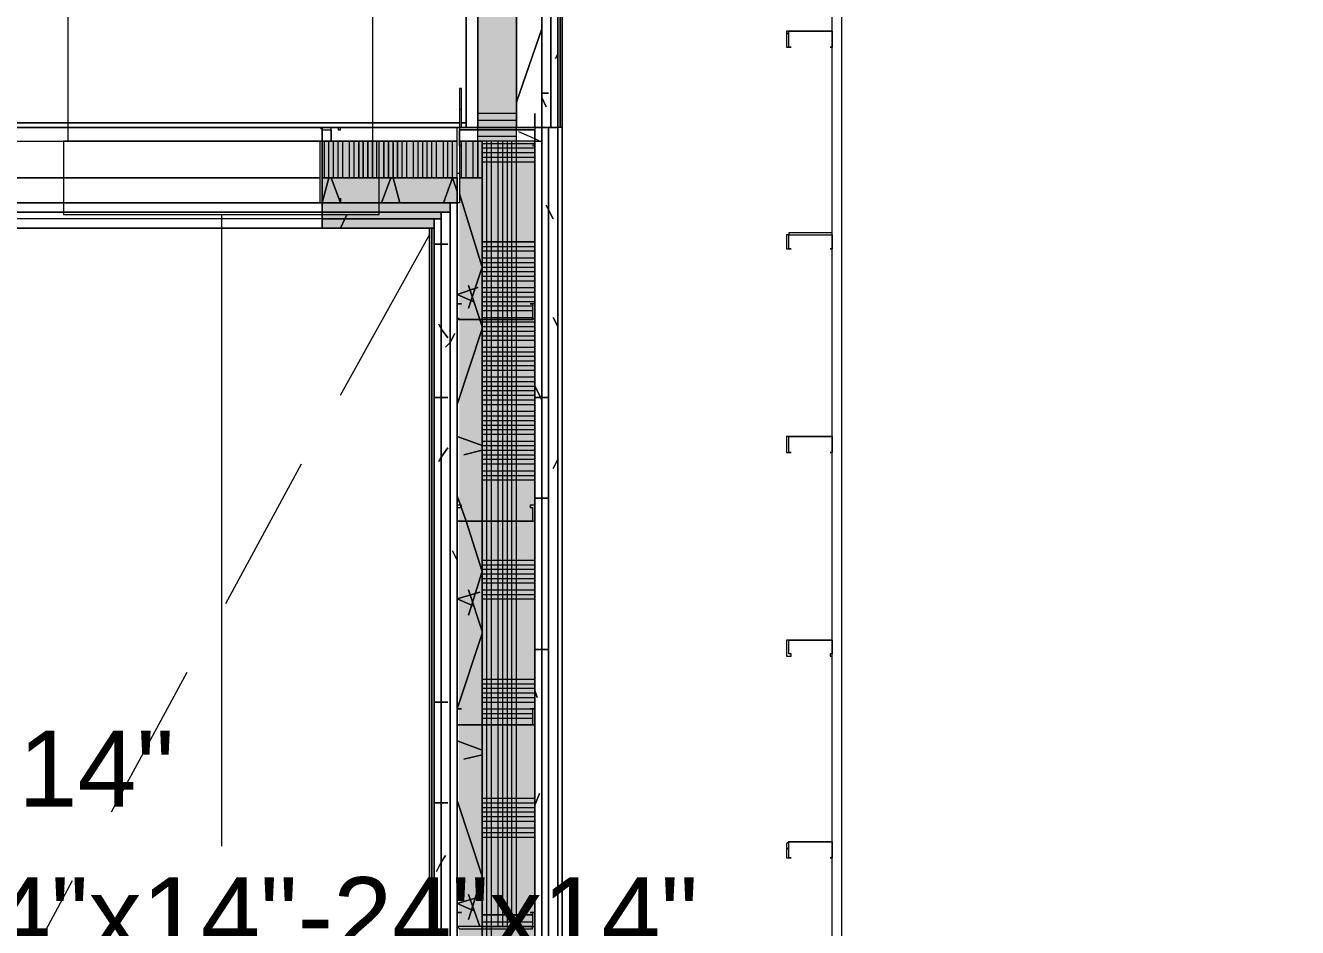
# Model space of a CAD drawing. Header units: metres. Extents: x 29 to 268, y -7 to 151.
# Drawn here: x 77.159 to 79.708, y 31.302 to 33.108 of the extents above; entities that cross this region are included whole.
import ezdxf

# ---------------------------------------------------------------- set-up
doc = ezdxf.new("R2010")
doc.units = ezdxf.units.M
doc.layers.add('HVAC - Ductos', color=5, linetype='Continuous', lineweight=50)
doc.layers.add('PDF2_Geometry', color=7, linetype='Continuous', true_color=0xaaaaaa)
doc.layers.add('PDF2_Solid Fills', color=7, linetype='Continuous', true_color=0xffffff)
doc.layers.add('PDF2_Text', color=7, linetype='Continuous')
doc.styles.add('PDF Helvetica', font='')
doc.styles.get('PDF Helvetica').set_extended_font_data('Helvetica')

msp = doc.modelspace()

# ---------------------------------------------------------------- hatches: boundary and pattern name
at = {"layer": 'PDF2_Solid Fills', "lineweight": 0, "transparency": 33554559}
h = msp.add_hatch(color=256, dxfattribs=at)
h.paths.add_polyline_path([(78.1431, 33.8621), (78.1431, 34.3937), (78.0652, 34.3937), (78.0652, 33.8621)])
h.paths.add_polyline_path([(78.0652, 32.8767), (78.1431, 32.8767), (78.1431, 33.8575), (78.0652, 33.8575), (78.0652, 32.9041), (78.0698, 32.9041), (78.0652, 32.8995)])
h = msp.add_hatch(color=256, dxfattribs=at)
h.paths.add_polyline_path([(78.1431, 33.8621), (78.1431, 34.3937), (78.0652, 34.3937), (78.0652, 33.8621)])
h.paths.add_polyline_path([(78.1431, 32.9041), (78.1431, 33.8575), (78.0652, 33.8575), (78.0652, 32.9041)])
h = msp.add_hatch(color=256, dxfattribs=at)
h.paths.add_polyline_path([(76.0164, 32.8033), (76.0164, 32.8767), (74.6048, 32.8767), (74.6048, 32.8033)])
h.paths.add_polyline_path([(78.0285, 32.8767), (78.0285, 32.8033), (78.0744, 32.8033), (78.0744, 32.8767)])
h.paths.add_polyline_path([(77.7535, 32.8767), (77.7535, 32.8033), (78.0239, 32.8033), (78.0239, 32.8767)])
h.paths.add_polyline_path([(76.7039, 32.8767), (76.7039, 32.8033), (77.0706, 32.8033), (77.0706, 32.8767)])
h = msp.add_hatch(color=256, dxfattribs=at)
h.paths.add_polyline_path([(76.0164, 32.8033), (76.0164, 32.8767), (74.6048, 32.8767), (74.6048, 32.8033)])
h.paths.add_polyline_path([(78.0285, 32.8767), (78.0285, 32.8033), (78.0744, 32.8033), (78.0744, 32.8767)])
h.paths.add_polyline_path([(77.7535, 32.8767), (77.7535, 32.8033), (78.0239, 32.8033), (78.0239, 32.8767)])
h.paths.add_polyline_path([(76.7039, 32.8767), (76.7039, 32.8033), (77.0706, 32.8033), (77.0706, 32.8767)])
for points in [[(78.1752, 24.402), (78.1798, 32.8403), (78.1798, 32.8767), (78.0744, 32.8767), (78.0744, 24.3974)], [(78.0285, 32.8033), (78.0239, 24.5395), (78.0239, 24.4982), (78.0743, 24.4982), (78.0743, 32.8033)], [(78.0285, 32.8033), (78.0239, 24.5395), (78.0239, 24.4982), (78.0743, 24.4982), (78.0743, 32.8033)]]:
    msp.add_hatch(color=256, dxfattribs=at).paths.add_polyline_path(points)
h = msp.add_hatch(color=256, dxfattribs=at)
h.paths.add_polyline_path([(76.0164, 32.7529), (76.0164, 32.8033), (74.6827, 32.8033), (74.6827, 32.7529)])
h.paths.add_polyline_path([(77.7535, 32.8033), (77.7535, 32.7529), (78.0239, 32.7529), (78.0239, 32.8033)])
h.paths.add_polyline_path([(76.7039, 32.8033), (76.7039, 32.7529), (77.0706, 32.7529), (77.0706, 32.8033)])
h = msp.add_hatch(color=256, dxfattribs=at)
h.paths.add_polyline_path([(76.0164, 32.7529), (76.0164, 32.8033), (74.6827, 32.8033), (74.6827, 32.7529)])
h.paths.add_polyline_path([(77.7535, 32.8033), (77.7535, 32.7529), (78.0239, 32.7529), (78.0239, 32.8033)])
h.paths.add_polyline_path([(76.7039, 32.8033), (76.7039, 32.7529), (77.0706, 32.7529), (77.0706, 32.8033)])
h = msp.add_hatch(color=256, dxfattribs=at)
h.paths.add_polyline_path([(76.0164, 32.7345), (76.0164, 32.7529), (74.7331, 32.7529), (74.7331, 32.7345)])
h.paths.add_polyline_path([(77.7535, 32.7529), (77.7535, 32.7345), (78.0102, 32.7345), (78.0102, 32.7529)])
h.paths.add_polyline_path([(76.7039, 32.7529), (76.7039, 32.7345), (77.0706, 32.7345), (77.0706, 32.7529)])
h = msp.add_hatch(color=256, dxfattribs=at)
h.paths.add_polyline_path([(76.0164, 32.7345), (76.0164, 32.7529), (74.7331, 32.7529), (74.7331, 32.7345)])
h.paths.add_polyline_path([(77.7535, 32.7529), (77.7535, 32.7345), (78.0102, 32.7345), (78.0102, 32.7529)])
h.paths.add_polyline_path([(76.7039, 32.7529), (76.7039, 32.7345), (77.0706, 32.7345), (77.0706, 32.7529)])
h = msp.add_hatch(color=256, dxfattribs=at)
h.paths.add_polyline_path([(76.0164, 32.7208), (76.0164, 32.7345), (74.7468, 32.7345), (74.7468, 32.7208)])
h.paths.add_polyline_path([(77.9919, 32.7208), (77.9919, 32.7345), (77.7535, 32.7345), (77.7535, 32.7208)])
h.paths.add_polyline_path([(77.0706, 32.7208), (77.0706, 32.7345), (76.7039, 32.7345), (76.7039, 32.7208)])
h = msp.add_hatch(color=256, dxfattribs=at)
h.paths.add_polyline_path([(76.0164, 32.7208), (76.0164, 32.7345), (74.7468, 32.7345), (74.7468, 32.7208)])
h.paths.add_polyline_path([(77.9919, 32.7208), (77.9919, 32.7345), (77.7535, 32.7345), (77.7535, 32.7208)])
h.paths.add_polyline_path([(77.0706, 32.7208), (77.0706, 32.7345), (76.7039, 32.7345), (76.7039, 32.7208)])
h = msp.add_hatch(color=256, dxfattribs=at)
h.paths.add_polyline_path([(76.0164, 32.7025), (76.0164, 32.7208), (74.7606, 32.7208), (74.7606, 32.7025)])
h.paths.add_polyline_path([(77.7535, 32.7208), (77.7535, 32.7025), (77.9781, 32.7025), (77.9781, 32.7208)])
h.paths.add_polyline_path([(76.7039, 32.7208), (76.7039, 32.7025), (77.0706, 32.7025), (77.0706, 32.7208)])
h = msp.add_hatch(color=256, dxfattribs=at)
h.paths.add_polyline_path([(76.0164, 32.7025), (76.0164, 32.7208), (74.7606, 32.7208), (74.7606, 32.7025)])
h.paths.add_polyline_path([(77.7535, 32.7208), (77.7535, 32.7025), (77.9781, 32.7025), (77.9781, 32.7208)])
h.paths.add_polyline_path([(76.7039, 32.7208), (76.7039, 32.7025), (77.0706, 32.7025), (77.0706, 32.7208)])

# ---------------------------------------------------------------- linework, layer by layer
at = {"layer": 'HVAC - Ductos', "lineweight": 0}
for points in [[(77.8543, 34.38), (77.8543, 32.8767), (77.2448, 32.8767), (77.2448, 34.38)], [(77.8681, 32.8767), (77.2356, 32.8767), (77.2356, 32.7299), (77.8681, 32.7299)]]:
    msp.add_lwpolyline(points, close=True, dxfattribs=at)
msp.add_lwpolyline([(77.5519, 32.7299), (77.5519, 31.465)], dxfattribs=at)
at = {"layer": 'PDF2_Geometry', "lineweight": 0}
for points in [[(74.0043, 24.347), (77.9781, 24.347), (78.2256, 24.347), (78.2256, 32.9041), (78.2256, 34.3709), (78.2256, 34.5541), (77.7765, 34.5541), (77.7765, 34.3709), (78.0423, 34.3709), (78.0423, 32.9041), (77.9781, 32.9041), (77.7535, 32.9041), (77.7535, 32.7025), (77.9781, 32.7025), (77.9781, 24.599), (74.7789, 24.599), (74.7789, 27.3491), (74.5772, 27.3491), (74.5314, 27.3491)], [(78.2256, 24.347), (78.2256, 24.3516), (78.2256, 32.8767), (78.2256, 32.9041), (78.2256, 29.5033), (78.2256, 32.9041), (78.2256, 29.5033), (78.2256, 32.9041), (78.2256, 34.3709), (78.2256, 34.5359), (78.2256, 34.5496), (78.2256, 34.5541), (78.2256, 34.5496), (77.7765, 34.5496), (77.7765, 34.5359), (78.0285, 34.5359)], [(78.2119, 32.9041), (78.2119, 34.3709), (78.2119, 34.5221), (78.2119, 34.5359), (78.0331, 34.5359), (78.2119, 34.5359), (78.2119, 34.5221), (78.0331, 34.5221), (78.1935, 34.5221), (78.1935, 34.4717), (78.0331, 34.4717), (78.1431, 34.4717), (78.1431, 34.3937), (78.1431, 34.3709), (78.1431, 33.8621)], [(78.2256, 32.9041), (78.2256, 34.5496), (78.2256, 32.9041)], [(78.1935, 32.8767), (78.1935, 32.9041), (78.1935, 34.3709), (78.1935, 34.4717), (78.1935, 34.5221), (78.0331, 34.5221)], [(78.1431, 33.2479), (78.1431, 32.9041), (78.1935, 32.9041), (78.1935, 34.4717)], [(78.2256, 34.4259), (78.2256, 32.9041)], [(78.2256, 32.9041), (78.2256, 34.4259)], [(78.2256, 34.4259), (78.2256, 32.9041)], [(78.2256, 34.4259), (78.2256, 32.9041)], [(78.2256, 32.9041), (78.2256, 34.4259)], [(78.2256, 34.4259), (78.2256, 32.9041)], [(78.2302, 34.4259), (78.2302, 32.9041), (78.2302, 34.4259)], [(78.2347, 32.9041), (78.2347, 34.4167)], [(78.2347, 34.4167), (78.2347, 32.9041)], [(78.2347, 32.9041), (78.2347, 34.4167)], [(78.2347, 34.4167), (78.2347, 32.9041)], [(78.0285, 32.8767), (78.0652, 32.8767), (78.0652, 32.8995), (78.0652, 32.9041), (78.0652, 33.2479), (78.0652, 33.8575), (78.0652, 33.2479), (78.0652, 32.9041), (78.0423, 32.9041), (78.0423, 34.3709), (78.0652, 34.3709), (78.0652, 33.8621)], [(78.1798, 24.3974), (78.1798, 32.8767), (78.1431, 32.8767), (78.1431, 32.8995), (78.1431, 32.9041), (78.1431, 33.2479), (78.1431, 33.8575)], [(86.1228, 30.2229), (86.1228, 30.1037), (86.1228, 30.0854), (78.7756, 30.0854), (78.7756, 30.1037), (78.7756, 33.7613), (78.7756, 33.775), (86.1228, 33.775), (86.1228, 33.7613), (86.1228, 33.5)], [(78.0652, 33.2479), (78.0652, 32.9041), (78.1431, 32.9041), (78.1431, 33.2479)], [(78.0285, 32.9408), (78.0331, 32.9408)], [(78.2073, 32.9041), (78.2073, 32.8767), (78.2073, 24.3653), (78.1935, 24.3653), (77.9781, 24.3653), (74.0043, 24.3653), (74.0043, 24.3836)], [(76.7039, 32.7529), (76.7039, 32.8033), (76.0164, 32.8033), (76.0164, 32.8767), (76.7039, 32.8767), (77.0706, 32.8767), (77.7535, 32.8767), (77.7535, 32.9041), (77.0706, 32.9041), (77.0706, 32.8767), (77.7535, 32.8767)], [(77.9919, 24.5808), (77.9919, 32.7208), (77.9781, 32.7208), (77.7535, 32.7208), (77.0706, 32.7208), (77.0706, 32.7025), (77.0706, 32.9041), (77.7535, 32.9041), (77.7535, 32.8767), (77.7719, 32.8767), (77.9781, 32.8767), (78.0239, 32.8767), (77.7719, 32.8767), (77.7535, 32.8767), (77.7535, 32.9041), (78.1798, 32.9041), (78.1798, 32.8995), (78.1798, 32.8767), (78.0285, 32.8767), (78.0744, 32.8767), (78.0744, 32.8033), (78.0285, 32.8033)], [(77.9506, 32.9041), (77.9506, 32.9041)], [(77.9919, 32.9041), (77.9965, 32.9041)], [(78.1202, 32.9041), (78.1202, 32.9041)], [(78.2256, 32.9041), (78.2256, 32.9041)], [(78.2347, 32.9041), (78.2302, 32.9041), (78.2256, 32.9041)], [(78.2256, 32.9041), (78.2256, 32.9041)], [(78.2256, 32.9041), (78.2256, 32.9041)], [(78.2347, 32.9041), (78.2302, 32.9041), (78.2256, 32.9041)], [(78.2256, 32.9041), (78.2256, 29.5033)], [(78.2256, 29.5033), (78.2256, 32.9041)], [(78.2256, 32.9041), (78.2256, 29.5033)], [(78.2256, 29.5033), (78.2256, 32.9041)], [(78.2256, 24.347), (78.2256, 32.9041), (78.2256, 24.347)], [(78.1798, 32.8767), (78.1935, 32.8767), (78.1935, 24.3836), (78.1798, 24.3836), (77.9781, 24.3836), (74.0043, 24.3836), (74.0043, 24.3974), (74.0043, 24.4982), (74.0043, 24.5486), (78.0239, 24.5486), (78.0239, 24.4982), (77.8497, 24.4982), (77.5701, 24.4982), (77.1669, 24.4982)], [(76.7039, 32.8767), (76.7039, 32.8033), (77.0706, 32.8033), (77.7489, 32.8033), (77.0706, 32.8033), (77.0706, 32.8767)], [(78.0239, 32.8767), (77.7719, 32.8767), (77.7535, 32.8767), (77.7535, 32.8033), (78.0239, 32.8033)], [(78.1431, 32.8767), (78.0744, 32.8767), (78.0652, 32.8767)], [(78.1798, 24.3974), (78.1798, 32.8767), (78.0744, 32.8767), (78.0744, 32.5192), (78.0744, 32.1158), (78.0744, 31.7079), (78.0744, 31.3046), (78.0744, 30.8966), (78.0744, 30.4888), (78.0744, 30.0854), (78.0744, 29.6775), (78.0744, 29.2741)], [(77.7535, 32.8033), (77.9781, 32.8033), (78.0239, 32.8033), (78.0239, 24.4982)], [(78.0239, 32.8125), (78.0285, 32.8125)], [(78.0744, 29.2741), (78.0744, 29.6775), (78.0744, 30.0854), (78.0744, 30.4888), (78.0744, 30.8966), (78.0744, 31.3046), (78.0744, 31.7079), (78.0744, 32.1158), (78.0744, 32.5192), (78.0744, 32.8033), (78.0285, 32.8033), (78.0744, 32.8033), (78.0744, 32.5192), (78.0744, 32.1158), (78.0744, 31.7079), (78.0744, 31.3046), (78.0744, 30.8966), (78.0744, 30.4888), (78.0744, 30.0854), (78.0744, 29.6775), (78.0744, 29.2741)], [(77.7535, 32.7025), (77.7535, 32.7529), (77.9781, 32.7529), (78.0102, 32.7529), (78.0239, 32.7529), (78.0239, 24.5486), (78.0102, 24.5486), (77.9781, 24.5486), (74.7285, 24.5486), (74.7285, 24.567), (74.7285, 24.599), (74.7285, 27.3491), (74.7285, 24.5486), (74.6781, 24.5486), (74.6781, 24.654), (74.6781, 25.062), (74.6781, 25.4654), (74.6781, 25.062), (74.6781, 24.654), (74.6781, 24.5486), (74.5772, 24.5486), (74.5772, 27.3491), (74.6781, 27.3491), (74.6781, 27.285)], [(76.0164, 32.7529), (76.7039, 32.7529), (77.0706, 32.7529), (77.7535, 32.7529), (77.7535, 32.7345), (77.9781, 32.7345), (77.9919, 32.7345), (78.0102, 32.7345), (78.0102, 24.567), (77.9919, 24.567), (77.9781, 24.567), (74.7468, 24.567), (74.7468, 24.5808), (74.7468, 24.599), (74.7468, 27.3491)], [(77.7535, 32.7529), (77.0706, 32.7529), (77.0706, 32.7345), (77.7535, 32.7345), (77.0706, 32.7345)], [(78.001, 32.7529), (78.001, 32.7529)], [(74.7789, 27.3491), (74.7789, 24.599), (74.7789, 24.5945), (77.9781, 24.5945), (77.9781, 32.7025), (77.7535, 32.7025), (77.0706, 32.7025), (77.7535, 32.7025), (77.0706, 32.7025), (77.7535, 32.7025), (77.7535, 32.7208), (77.0706, 32.7208), (77.0706, 32.7345), (76.7039, 32.7345), (76.0164, 32.7345), (76.0164, 32.7208)], [(77.7535, 32.7208), (77.7535, 32.7345)], [(77.9781, 32.7025), (77.7535, 32.7025), (77.9781, 32.7025)], [(77.9781, 24.599), (77.9781, 32.7025), (77.9781, 24.599)], [(77.9781, 24.599), (77.9781, 32.7025), (77.9781, 24.599)], [(77.9781, 32.7025), (77.9781, 24.5945), (77.9781, 32.7025)], [(77.7902, 32.3679), (77.9689, 32.6888)], [(77.561, 31.9508), (77.7123, 32.2304)], [(77.3319, 31.5337), (77.4831, 31.8133)], [(77.1027, 31.1166), (77.2539, 31.3962)]]:
    msp.add_lwpolyline(points, dxfattribs=at)
for points in [[(78.2119, 32.9041), (78.2256, 32.9041), (78.2256, 34.5359), (78.2119, 34.5359)], [(78.1935, 32.9041), (78.2119, 32.9041), (78.2119, 34.5221), (78.1935, 34.5221)], [(86.109, 33.7613), (78.7939, 33.7613), (78.7939, 30.1037), (86.109, 30.1037)], [(78.7756, 33.0646), (78.7756, 33.0967), (78.6885, 33.0967), (78.6839, 33.0967), (78.6839, 33.0646), (78.6931, 33.0646), (78.6885, 33.0646), (78.6885, 33.0967), (78.7756, 33.0967), (78.7756, 33.0646), (78.771, 33.0646)], [(78.7756, 33.0646), (78.7756, 33.0967), (78.6885, 33.0967), (78.6839, 33.0967), (78.6839, 33.0646), (78.6931, 33.0646), (78.6885, 33.0646), (78.6885, 33.0967), (78.7756, 33.0967), (78.7756, 33.0646), (78.771, 33.0646)], [(78.1798, 32.9041), (78.1798, 32.9317), (78.1798, 32.9041), (78.0331, 32.9041), (78.0331, 32.9821), (78.0285, 32.9821), (78.0285, 32.9041)], [(78.0285, 32.9133), (74.7514, 32.9133), (74.7331, 32.9133), (74.7514, 32.9133)], [(78.0285, 32.9133), (74.7514, 32.9133), (74.7331, 32.9133), (74.7514, 32.9133)], [(78.0285, 32.9041), (74.7514, 32.9041), (78.0285, 32.9041), (74.7514, 32.9041), (74.7331, 32.9041), (78.0423, 32.9041), (78.0331, 32.9041), (78.0423, 32.9041), (74.7331, 32.9041), (74.7514, 32.9041)], [(74.8155, 32.9041), (78.0193, 32.9041)], [(77.7902, 32.8767), (77.7719, 32.8767), (77.7719, 32.8995), (77.7719, 32.9041), (77.7535, 32.9041), (77.7902, 32.9041), (77.7856, 32.9041), (77.7856, 32.8995), (77.7902, 32.8995), (77.7902, 32.9041), (77.7535, 32.9041), (77.7489, 32.9041), (77.7535, 32.8995), (77.7719, 32.8995), (77.7719, 32.8767), (77.7535, 32.8767), (77.7489, 32.8767), (77.7489, 32.7529), (77.7535, 32.7529), (77.7902, 32.7529), (77.7902, 32.7621), (77.7902, 32.7529), (77.7535, 32.7529), (77.7535, 32.8767)], [(78.001, 32.7529), (78.0239, 32.7529), (78.0239, 32.9041), (77.9506, 32.9041), (78.0285, 32.9041), (78.0285, 32.7529)], [(78.1798, 32.8675), (78.1798, 32.8995), (78.0285, 32.8995), (78.0285, 32.8675), (78.0331, 32.8675), (78.0285, 32.8675), (78.0285, 32.8995), (78.1798, 32.8995), (78.1798, 32.8675), (78.1752, 32.8675)], [(78.0423, 32.9133), (78.0331, 32.9133)], [(78.0423, 32.9133), (78.0331, 32.9133)], [(78.1935, 32.9041), (78.1798, 32.9041), (78.1798, 32.8995), (78.1798, 24.3836), (78.1935, 24.3836)], [(78.2073, 32.9041), (78.1935, 32.9041), (78.1935, 24.3653), (78.2073, 24.3653)], [(78.2256, 32.9041), (78.2073, 32.9041), (78.2073, 24.3516), (78.2256, 24.3516)], [(78.2347, 32.9041), (78.2347, 29.5033)], [(78.2347, 32.9041), (78.2347, 29.5033)], [(77.7535, 32.8033), (77.7535, 32.7529), (78.0239, 32.7529), (78.0239, 32.8033)], [(77.7535, 32.7529), (77.7535, 32.7345), (78.0102, 32.7345), (78.0102, 32.7529)], [(78.0239, 24.5486), (78.0239, 32.7529), (78.0102, 32.7529), (78.0102, 24.5486)], [(77.7535, 32.7345), (77.7535, 32.7208), (77.9919, 32.7208), (77.9919, 32.7345)], [(77.7535, 32.7208), (77.7535, 32.7025), (77.9781, 32.7025), (77.9781, 32.7208)], [(77.9919, 24.5808), (77.9919, 32.7208), (77.9781, 32.7208), (77.9781, 24.5808)], [(78.0102, 24.567), (78.0102, 32.7345), (77.9919, 32.7345), (77.9919, 24.567)], [(77.8406, 24.6082), (77.9689, 24.6082), (77.9689, 32.7025), (77.9689, 24.6082), (77.9689, 32.7025), (77.9689, 24.6082), (77.8406, 24.6082), (77.9689, 24.6082), (77.8406, 24.6082), (77.8406, 24.6036), (77.8406, 24.599), (77.9735, 24.599), (77.9735, 32.7025), (77.9735, 24.599), (77.8406, 24.599), (77.8406, 24.6036)], [(77.9781, 32.7025), (77.9781, 24.599)], [(78.7756, 32.6612), (78.7756, 32.6888), (78.7756, 32.6933), (78.6885, 32.6933), (78.6885, 32.6888), (78.6839, 32.6888), (78.6839, 32.6612), (78.6931, 32.6612), (78.6885, 32.6612), (78.6885, 32.6888), (78.7756, 32.6888), (78.7756, 32.6612), (78.771, 32.6612)], [(78.7756, 32.6612), (78.7756, 32.6888), (78.7756, 32.6933), (78.6885, 32.6933), (78.6885, 32.6888), (78.6839, 32.6888), (78.6839, 32.6612), (78.6931, 32.6612), (78.6885, 32.6612), (78.6885, 32.6888), (78.7756, 32.6888), (78.7756, 32.6612), (78.771, 32.6612)], [(78.0239, 32.5512), (78.0239, 32.5237), (78.0239, 32.5192), (78.0285, 32.5192), (78.1752, 32.5192), (78.1798, 32.5237), (78.1798, 32.5512), (78.1706, 32.5512), (78.1752, 32.5512), (78.1752, 32.5237), (78.1752, 32.5192), (78.0285, 32.5192), (78.0239, 32.5237), (78.0239, 32.5512), (78.0331, 32.5512)], [(78.7756, 32.2533), (78.7756, 32.2854), (78.6885, 32.2854), (78.6839, 32.2854), (78.6839, 32.2533), (78.6931, 32.2533), (78.6885, 32.2533), (78.6885, 32.2854), (78.7756, 32.2854), (78.7756, 32.2533), (78.771, 32.2533)], [(78.7756, 32.2533), (78.7756, 32.2854), (78.6885, 32.2854), (78.6839, 32.2854), (78.6839, 32.2533), (78.6931, 32.2533), (78.6885, 32.2533), (78.6885, 32.2854), (78.7756, 32.2854), (78.7756, 32.2533), (78.771, 32.2533)], [(78.0239, 32.1479), (78.0239, 32.1158), (78.0285, 32.1158), (78.1752, 32.1158), (78.1798, 32.1158), (78.1798, 32.1479), (78.1706, 32.1479), (78.1706, 32.1433), (78.1752, 32.1433), (78.1752, 32.1158), (78.0285, 32.1158), (78.0239, 32.1158), (78.0239, 32.1433), (78.0331, 32.1433), (78.0331, 32.1479)], [(78.7756, 31.8454), (78.7756, 31.8775), (78.6885, 31.8775), (78.6839, 31.8775), (78.6839, 31.8454), (78.6931, 31.8454), (78.6931, 31.85), (78.6885, 31.85), (78.6885, 31.8775), (78.7756, 31.8775), (78.7756, 31.85), (78.771, 31.85), (78.771, 31.8454)], [(78.7756, 31.8454), (78.7756, 31.8775), (78.6885, 31.8775), (78.6839, 31.8775), (78.6839, 31.8454), (78.6931, 31.8454), (78.6931, 31.85), (78.6885, 31.85), (78.6885, 31.8775), (78.7756, 31.8775), (78.7756, 31.85), (78.771, 31.85), (78.771, 31.8454)], [(78.0239, 31.74), (78.0239, 31.7079), (78.0285, 31.7079), (78.1752, 31.7079), (78.1798, 31.7079), (78.1798, 31.74), (78.1706, 31.74), (78.1752, 31.74), (78.1752, 31.7079), (78.0285, 31.7079), (78.0239, 31.7079), (78.0239, 31.74), (78.0331, 31.74)], [(78.7756, 31.4421), (78.7756, 31.4696), (78.7756, 31.4741), (78.6885, 31.4741), (78.6839, 31.4696), (78.6839, 31.4421), (78.6931, 31.4421), (78.6885, 31.4421), (78.6885, 31.4696), (78.6885, 31.4741), (78.7756, 31.4741), (78.7756, 31.4696), (78.7756, 31.4421), (78.771, 31.4421)], [(78.7756, 31.4421), (78.7756, 31.4696), (78.7756, 31.4741), (78.6885, 31.4741), (78.6839, 31.4696), (78.6839, 31.4421), (78.6931, 31.4421), (78.6885, 31.4421), (78.6885, 31.4696), (78.6885, 31.4741), (78.7756, 31.4741), (78.7756, 31.4696), (78.7756, 31.4421), (78.771, 31.4421)], [(78.0239, 31.3321), (78.0239, 31.3046), (78.0285, 31.3), (78.1752, 31.3), (78.1752, 31.3046), (78.1798, 31.3046), (78.1798, 31.3321), (78.1706, 31.3321), (78.1752, 31.3321), (78.1752, 31.3046), (78.0285, 31.3046), (78.0239, 31.3046), (78.0239, 31.3321), (78.0331, 31.3321)]]:
    msp.add_lwpolyline(points, close=True, dxfattribs=at)
at = {"layer": 'PDF2_Geometry', "color": 254, "lineweight": 0, "true_color": 0xeaeaea}
for points in [[(78.1431, 32.9041), (78.1431, 33.2479), (78.1431, 33.8575)], [(78.1431, 32.9317), (78.0652, 32.9317)], [(78.1431, 32.9179), (78.0652, 32.9179)], [(78.1431, 32.8995), (78.0652, 32.8995)], [(78.1431, 32.8858), (78.0652, 32.8858)], [(78.2073, 32.3633), (78.2073, 32.3633)], [(78.2073, 32.3633), (78.2073, 32.3633)], [(78.2073, 32.1617), (78.2073, 32.1617)], [(78.2073, 32.1617), (78.2073, 32.1617)], [(78.2073, 31.8592), (78.2073, 31.8592)], [(78.2073, 31.8592), (78.2073, 31.8592)]]:
    msp.add_lwpolyline(points, dxfattribs=at)
at = {"layer": 'PDF2_Geometry', "color": 254, "lineweight": 0, "true_color": 0xdddddd}
for points in [[(78.1935, 33.1012), (78.1431, 32.9546)], [(77.7673, 32.8033), (77.7535, 32.7529)], [(77.7719, 32.8033), (77.7902, 32.7529)], [(77.891, 32.8033), (77.8727, 32.7529)], [(77.8956, 32.8033), (77.9093, 32.7529)], [(78.0147, 32.8033), (78.0239, 32.7758), (78.0147, 32.8033), (77.9965, 32.7529)], [(78.0744, 32.6245), (78.0469, 32.5421), (78.0744, 32.6245), (78.0285, 32.7712)], [(78.0652, 32.5833), (78.0239, 32.5696), (78.056, 32.5558), (78.0239, 32.5696)], [(78.0469, 32.5879), (78.0698, 32.5192), (78.0744, 32.5054), (78.0698, 32.5192)], [(78.0744, 32.5008), (78.0239, 32.3495)], [(78.0239, 32.2854), (78.0744, 32.2671)], [(78.0744, 32.2579), (78.0377, 32.2487)], [(78.0744, 32.015), (78.0469, 31.9279), (78.0744, 32.015), (78.0423, 32.1158), (78.0239, 32.1662), (78.0423, 32.1158)], [(78.0698, 31.9737), (78.0239, 31.96), (78.056, 31.9462), (78.0239, 31.96)], [(78.0469, 31.9783), (78.0744, 31.8958)], [(78.0744, 31.8912), (78.0239, 31.74)], [(78.0239, 31.6758), (78.0744, 31.6575)], [(78.0744, 31.6483), (78.0377, 31.6391)], [(78.0744, 31.4054), (78.0469, 31.3183), (78.0744, 31.4054), (78.0239, 31.5566)], [(78.0469, 31.3687), (78.0698, 31.3046)], [(78.0698, 31.3641), (78.0239, 31.3504), (78.056, 31.3366), (78.0239, 31.3504)]]:
    msp.add_lwpolyline(points, close=True, dxfattribs=at)
at = {"layer": 'PDF2_Geometry', "color": 254, "lineweight": 0, "true_color": 0xd2d2d2}
for points in [[(78.6885, 33.0921), (78.6839, 33.0921)], [(78.6931, 33.0967), (78.6885, 33.0967)], [(78.6885, 31.4604), (78.6839, 31.4604)]]:
    msp.add_lwpolyline(points, close=True, dxfattribs=at)
at = {"layer": 'PDF2_Geometry', "color": 254, "lineweight": 0, "true_color": 0xeaeaea}
for points in [[(78.221, 33.0417), (78.2256, 33.0508)], [(78.2073, 32.9729), (78.1935, 32.9729)], [(78.1935, 32.9638), (78.2027, 32.9454)], [(78.2073, 32.7391), (78.2165, 32.7208), (78.2073, 32.7391), (78.2027, 32.7483)], [(77.7994, 32.7208), (77.8039, 32.7299), (77.7994, 32.7208), (77.7902, 32.7025)], [(78.0056, 32.6704), (77.9919, 32.6704), (77.9781, 32.6704), (77.9919, 32.6704)], [(78.2165, 32.5237), (78.2256, 32.5054)], [(77.9919, 32.5008), (78.0056, 32.4825), (77.9919, 32.5008), (77.9873, 32.51)], [(78.0102, 32.4733), (78.0193, 32.4917), (78.0102, 32.4733), (78.001, 32.4641)], [(78.0056, 32.3633), (77.9919, 32.3633), (77.9781, 32.3633), (77.9919, 32.3633)], [(78.1798, 32.3862), (78.1935, 32.3587), (78.1935, 32.3541), (78.1935, 32.3587)], [(78.1935, 32.3633), (78.1798, 32.3633), (78.1935, 32.3633), (78.2073, 32.3633)], [(77.9919, 32.2442), (78.0056, 32.2625), (77.9919, 32.2442), (77.9873, 32.235)], [(78.2165, 32.2212), (78.2256, 32.2396)], [(78.1935, 32.1617), (78.1798, 32.1617), (78.1935, 32.1617), (78.2073, 32.1617)], [(78.0147, 32.0562), (78.0239, 32.0379)], [(78.1935, 31.8592), (78.1798, 31.8592), (78.1935, 31.8592), (78.2073, 31.8592)], [(78.1798, 31.7766), (78.1843, 31.7629)], [(78.0056, 31.7537), (77.9919, 31.7537), (77.9781, 31.7537), (77.9919, 31.7537)], [(78.0056, 31.5521), (77.9919, 31.5521), (77.9781, 31.5521), (77.9919, 31.5521)], [(78.1798, 31.5475), (78.1889, 31.5704)], [(77.9919, 31.4329), (78.001, 31.4466), (77.9919, 31.4329), (77.9827, 31.4146)], [(77.9781, 31.3092), (77.9873, 31.2954)]]:
    msp.add_lwpolyline(points, close=True, dxfattribs=at)
at = {"layer": 'PDF2_Geometry', "color": 254, "lineweight": 0, "true_color": 0xd2d2d2}
for points in [[(78.111, 32.8995), (78.1156, 32.8995)], [(78.7756, 32.6796), (78.7756, 32.6796)], [(78.7756, 32.6796), (78.7756, 32.6796)], [(78.1156, 32.5192), (78.1156, 32.5192)], [(78.6977, 31.4741), (78.6977, 31.4741)], [(78.6977, 31.4741), (78.6977, 31.4741)], [(78.0239, 31.3046), (78.0239, 31.3046)]]:
    msp.add_lwpolyline(points, dxfattribs=at)
at = {"layer": 'PDF2_Geometry', "color": 254, "lineweight": 0, "true_color": 0xd4d4d4}
for points in [[(77.7581, 32.8033), (77.7581, 32.8767)], [(77.7673, 32.8033), (77.7673, 32.8767)], [(77.7765, 32.8033), (77.7765, 32.8767)], [(77.7856, 32.8033), (77.7856, 32.8767)], [(77.7948, 32.8033), (77.7948, 32.8767)], [(77.8085, 32.8033), (77.8085, 32.8767)], [(77.8177, 32.8033), (77.8177, 32.8767)], [(77.8635, 32.8033), (77.8635, 32.8767)], [(77.8681, 32.8033), (77.8681, 32.8767)], [(77.9139, 32.8033), (77.9139, 32.8767)], [(77.9231, 32.8033), (77.9231, 32.8767)], [(77.9369, 32.8033), (77.9369, 32.8767)], [(77.946, 32.8033), (77.946, 32.8767)], [(77.9552, 32.8033), (77.9552, 32.8767)], [(77.9643, 32.8033), (77.9643, 32.8767)], [(77.9735, 32.8033), (77.9735, 32.8767)], [(77.9827, 32.8033), (77.9827, 32.8767)], [(77.9965, 32.8033), (77.9965, 32.8767)], [(78.0056, 32.8033), (78.0056, 32.8767)], [(78.0147, 32.8033), (78.0147, 32.8767)], [(78.0239, 32.8033), (78.0239, 32.8767)], [(78.0331, 32.8033), (78.0331, 32.8767)], [(78.0423, 32.8033), (78.0423, 32.8767)], [(78.056, 32.8033), (78.056, 32.8767)], [(78.0744, 32.8033), (78.0744, 32.8767)], [(78.0744, 32.8721), (78.1798, 32.8721)], [(78.0835, 28.4629), (78.0835, 28.8662), (78.0835, 29.2741), (78.0835, 29.6775), (78.0835, 30.0854), (78.0835, 30.4888), (78.0835, 30.8966), (78.0835, 31.3046), (78.0835, 31.7079), (78.0835, 32.1158), (78.0835, 32.5192), (78.0835, 32.8767)], [(78.0927, 28.4629), (78.0927, 28.8662), (78.0927, 29.2741), (78.0927, 29.6775), (78.0927, 30.0854), (78.0927, 30.4888), (78.0927, 30.8966), (78.0927, 31.3046), (78.0927, 31.7079), (78.0927, 32.1158), (78.0927, 32.5192), (78.0927, 32.8767)], [(78.1065, 31.3046), (78.1065, 31.7079), (78.1065, 32.1158), (78.1065, 32.5192), (78.1065, 32.8767)], [(78.1156, 31.3046), (78.1156, 31.7079), (78.1156, 32.1158), (78.1156, 32.5192), (78.1156, 32.8767)], [(78.1247, 31.3046), (78.1247, 31.7079), (78.1247, 32.1158), (78.1247, 32.5192), (78.1247, 32.8767)], [(78.1339, 31.3046), (78.1339, 31.7079), (78.1339, 32.1158), (78.1339, 32.5192), (78.1339, 32.8767)], [(78.1431, 31.3046), (78.1431, 31.7079), (78.1431, 32.1158), (78.1431, 32.5192), (78.1431, 32.8767)], [(78.0744, 32.8629), (78.1798, 32.8629)], [(78.0744, 32.8537), (78.1798, 32.8537)], [(78.0744, 32.8446), (78.1798, 32.8446)], [(78.0744, 32.8354), (78.1798, 32.8354)], [(78.0744, 32.6658), (78.1798, 32.6658)], [(78.0744, 32.6567), (78.1798, 32.6567)], [(78.0744, 32.6429), (78.1798, 32.6429)], [(78.0744, 32.6337), (78.1798, 32.6337)], [(78.0744, 32.6245), (78.1798, 32.6245)], [(78.0744, 32.6154), (78.1798, 32.6154)], [(78.0744, 32.6062), (78.1798, 32.6062)], [(78.0744, 32.5971), (78.1798, 32.5971)], [(78.0744, 32.5833), (78.1798, 32.5833)], [(78.0744, 32.5741), (78.1798, 32.5741)], [(78.0744, 32.565), (78.1798, 32.565)], [(78.0744, 32.5558), (78.1798, 32.5558)], [(78.0744, 32.5467), (78.1752, 32.5467)], [(78.0744, 32.5375), (78.1752, 32.5375)], [(78.0744, 32.5237), (78.1752, 32.5237)], [(78.0744, 32.5146), (78.1798, 32.5146)], [(78.0744, 32.5054), (78.1798, 32.5054)], [(78.0744, 32.4962), (78.1798, 32.4962)], [(78.0744, 32.4871), (78.1798, 32.4871)], [(78.0744, 32.4779), (78.1798, 32.4779)], [(78.0744, 32.4641), (78.1798, 32.4641)], [(78.0744, 32.4549), (78.1798, 32.4549)], [(78.0744, 32.4458), (78.1798, 32.4458)], [(78.0744, 32.4367), (78.1798, 32.4367)], [(78.0744, 32.4275), (78.1798, 32.4275)], [(78.0744, 32.4183), (78.1798, 32.4183)], [(78.0744, 32.4046), (78.1798, 32.4046)], [(78.0744, 32.3954), (78.1798, 32.3954)], [(78.0744, 32.3862), (78.1798, 32.3862)], [(78.0744, 32.3771), (78.1798, 32.3771)], [(78.0744, 32.3679), (78.1798, 32.3679)], [(78.0744, 32.3587), (78.1798, 32.3587)], [(78.0744, 32.3495), (78.1798, 32.3495)], [(78.0744, 32.3358), (78.1798, 32.3358)], [(78.0744, 32.3267), (78.1798, 32.3267)], [(78.0744, 32.3175), (78.1798, 32.3175)], [(78.0744, 32.3083), (78.1798, 32.3083)], [(78.0744, 32.2991), (78.1798, 32.2991)], [(78.0744, 32.29), (78.1798, 32.29)], [(78.0744, 32.2762), (78.1798, 32.2762)], [(78.0744, 32.2671), (78.1798, 32.2671)], [(78.0744, 32.2579), (78.1798, 32.2579)], [(78.0744, 32.2487), (78.1798, 32.2487)], [(78.0744, 32.2396), (78.1798, 32.2396)], [(78.0744, 32.2304), (78.1798, 32.2304)], [(78.0744, 32.2167), (78.1798, 32.2167)], [(78.0744, 32.2075), (78.1798, 32.2075)], [(78.0744, 32.1983), (78.1798, 32.1983)], [(78.0744, 32.0379), (78.1798, 32.0379)], [(78.0744, 32.0287), (78.1798, 32.0287)], [(78.0744, 32.0196), (78.1798, 32.0196)], [(78.0744, 32.0104), (78.1798, 32.0104)], [(78.0744, 32.0012), (78.1798, 32.0012)], [(78.0744, 31.9921), (78.1798, 31.9921)], [(78.0744, 31.9783), (78.1798, 31.9783)], [(78.0744, 31.9692), (78.1798, 31.9692)], [(78.0744, 31.96), (78.1798, 31.96)], [(78.0744, 31.7995), (78.1798, 31.7995)], [(78.0744, 31.7904), (78.1798, 31.7904)], [(78.0744, 31.7812), (78.1798, 31.7812)], [(78.0744, 31.7721), (78.1798, 31.7721)], [(78.0744, 31.7629), (78.1798, 31.7629)], [(78.0744, 31.7537), (78.1798, 31.7537)], [(78.0744, 31.74), (78.1798, 31.74)], [(78.0744, 31.7308), (78.1752, 31.7308)], [(78.0744, 31.7216), (78.1752, 31.7216)], [(78.0744, 31.5612), (78.1798, 31.5612)], [(78.0744, 31.5521), (78.1798, 31.5521)], [(78.0744, 31.5429), (78.1798, 31.5429)], [(78.0744, 31.5337), (78.1798, 31.5337)], [(78.0744, 31.5245), (78.1798, 31.5245)], [(78.0744, 31.5154), (78.1798, 31.5154)], [(78.0744, 31.5016), (78.1798, 31.5016)], [(78.0744, 31.4925), (78.1798, 31.4925)], [(78.0744, 31.4833), (78.1798, 31.4833)], [(78.0744, 31.3138), (78.1752, 31.3138)], [(78.0744, 31.3046), (78.1752, 31.3046)]]:
    msp.add_lwpolyline(points, dxfattribs=at)
for points in [[(77.8269, 32.8767), (77.8269, 32.8033)], [(77.836, 32.8767), (77.836, 32.8033)], [(77.8451, 32.8767), (77.8451, 32.8033)], [(77.8543, 32.8767), (77.8543, 32.8033)], [(77.8773, 32.8767), (77.8773, 32.8033)], [(77.8865, 32.8767), (77.8865, 32.8033)], [(77.8956, 32.8767), (77.8956, 32.8033)], [(77.9048, 32.8767), (77.9048, 32.8033)], [(78.0652, 32.8767), (78.0652, 32.8033)], [(78.1798, 32.675), (78.0744, 32.675)], [(78.1752, 31.3275), (78.0744, 31.3275)]]:
    msp.add_lwpolyline(points, close=True, dxfattribs=at)
at = {"layer": 'PDF2_Geometry', "color": 254, "lineweight": 0, "true_color": 0xdddddd}
for points in [[(78.1889, 32.8767), (78.1798, 32.8812), (78.1477, 32.895)], [(78.0239, 32.7758), (78.0239, 32.7758)], [(78.0239, 32.7758), (78.0239, 32.7758)]]:
    msp.add_lwpolyline(points, dxfattribs=at)

# ---------------------------------------------------------------- texts
at = {"layer": 'PDF2_Text', "lineweight": 0, "char_height": 0.152471, "attachment_point": 4, "style": 'PDF Helvetica'}
for insert in [(75.5688, 31.6203), (76.6184, 31.3269)]:
    msp.add_mtext('FD-24"x14"-24"x14"', dxfattribs=dict(at, insert=insert))

doc.saveas('drawing.dxf')
